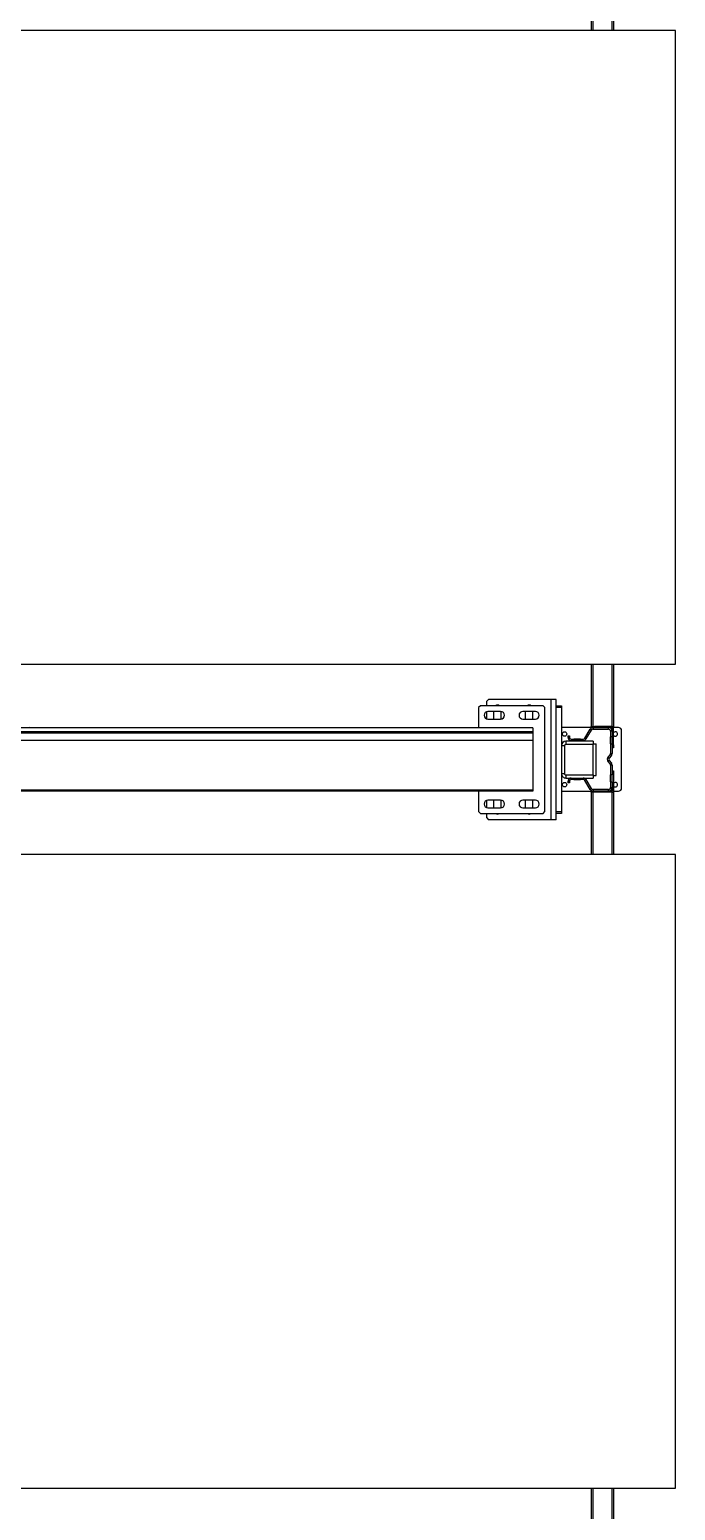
# Model space of a CAD drawing. Header units: millimetres. Extents: x 6622 to 532820, y 3370 to 359312.
# Drawn here: x 460130 to 461150, y 280905 to 283241 of the extents above; entities that cross this region are included whole.
import ezdxf

# ---------------------------------------------------------------- set-up
doc = ezdxf.new("R2010")
doc.units = ezdxf.units.MM

# ---------------------------------------------------------------- blocks, each defined once
blk = doc.blocks.new('A$C6F3A12F4')
at = {"color": 2, "linetype": 'Continuous', "lineweight": 25}
for p, q in [((31385.2, 3700), (31385.2, 2659)), ((32385.2, 3700), (31385.2, 3700)), ((32385.2, 2622.1), (32385.2, 3700)), ((32685.2, 3700), (32685.2, 2622.1)), ((33685.2, 3700), (32685.2, 3700)), ((33685.2, 2659), (33685.2, 3700)), ((31285.2, 3602), (31385.2, 3602)), ((31285.2, 3599.5), (31385.2, 3599.5)), ((32385.2, 3602), (32483.2, 3602)), ((32385.2, 3599.5), (32483.2, 3599.5)), ((32483.2, 3599.5), (32483.2, 3602)), ((32483.2, 3599), (32483.2, 3599.5)), ((32485.2, 3599), (32483.2, 3599)), ((32483.2, 3599), (32483.2, 3572)), ((32485.2, 3610), (32485.2, 3601.8)), ((32485.2, 3599), (32485.2, 3594.5)), ((32486.2, 3602), (32486.2, 3600)), ((32512.2, 3602), (32486.2, 3602)), ((32490.7, 3600), (32486.2, 3600)), ((32580.2, 3615), (32490.2, 3615)), ((32490.7, 3600), (32490.7, 3597.5)), ((32490.7, 3600), (32499.8, 3600)), ((32499.8, 3600), (32499.8, 3597.5)), ((32510.6, 3600), (32499.8, 3600)), ((32510.6, 3597.5), (32510.6, 3600)), ((32510.6, 3600), (32525.8, 3600)), ((32512.2, 3600), (32512.2, 3602)), ((32512.2, 3602), (32517.2, 3602)), ((32517.2, 3602), (32517.2, 3600)), ((32525.8, 3597.5), (32525.8, 3600)), ((32529.2, 3598.8), (32527.6, 3596.8)), ((32529.2, 3598.8), (32533.3, 3595.5)), ((32537.1, 3595.5), (32541.2, 3598.8)), ((32542.8, 3596.8), (32541.2, 3598.8)), ((32544.6, 3600), (32544.6, 3597.5)), ((32544.6, 3600), (32559.8, 3600)), ((32553.2, 3600), (32553.2, 3602)), ((32553.2, 3602), (32558.2, 3602)), ((32558.2, 3602), (32558.2, 3600)), ((32558.2, 3602), (32584.2, 3602)), ((32559.8, 3600), (32559.8, 3597.5)), ((32570.6, 3600), (32559.8, 3600)), ((32570.6, 3597.5), (32570.6, 3600)), ((32570.6, 3600), (32579.7, 3600)), ((32579.7, 3600), (32584.2, 3600)), ((32579.7, 3597.5), (32579.7, 3600)), ((32584.2, 3600), (32584.2, 3602)), ((32585.2, 3601.8), (32585.2, 3610)), ((32587.2, 3599), (32585.2, 3599)), ((32585.2, 3599), (32585.2, 3594.5)), ((32587.2, 3599.5), (32587.2, 3602)), ((32587.2, 3602), (32685.2, 3602)), ((32587.2, 3599), (32587.2, 3599.5)), ((32587.2, 3599.5), (32685.2, 3599.5)), ((32587.2, 3599), (32587.2, 3572)), ((33685.2, 3602), (33785.2, 3602)), ((33685.2, 3599.5), (33785.2, 3599.5)), ((32487.7, 3594.5), (32485.2, 3594.5)), ((32485.2, 3570.1), (32485.2, 3594.5)), ((32487.7, 3570.1), (32487.7, 3594.5)), ((32490.7, 3597.5), (32499.8, 3597.5)), ((32510.6, 3597.5), (32499.8, 3597.5)), ((32510.6, 3597.5), (32525.8, 3597.5)), ((32510.7, 3569.9), (32510.7, 3574.9)), ((32560.7, 3574.9), (32510.7, 3574.9)), ((32527.6, 3596.8), (32531.8, 3593.5)), ((32531.8, 3593.5), (32533.3, 3595.5)), ((32537.1, 3595.5), (32538.6, 3593.5)), ((32538.6, 3593.5), (32542.8, 3596.8)), ((32544.6, 3597.5), (32559.8, 3597.5)), ((32570.6, 3597.5), (32559.8, 3597.5)), ((32560.7, 3569.9), (32560.7, 3574.9)), ((32570.6, 3597.5), (32579.7, 3597.5)), ((32585.2, 3594.5), (32582.7, 3594.5)), ((32582.7, 3594.5), (32582.7, 3570.1)), ((32585.2, 3594.5), (32585.2, 3570.1)), ((31285.2, 3569.5), (31385.2, 3569.5)), ((31285.2, 3567), (31385.2, 3567)), ((32385.2, 3569.5), (32483.2, 3569.5)), ((32385.2, 3567), (32483.2, 3567)), ((32483.2, 3572), (32485.2, 3572)), ((32483.2, 3567), (32483.2, 3572)), ((32485.2, 3567), (32483.2, 3567)), ((32485.2, 3570.1), (32485.2, 3567)), ((32485.2, 3570.1), (32487.7, 3570.1)), ((32485.2, 3567), (32485.2, 3520)), ((32489.1, 3567.5), (32487.8, 3565.4)), ((32501.8, 3556.9), (32487.8, 3565.4)), ((32503.1, 3559), (32489.1, 3567.5)), ((32501.8, 3556.9), (32503.1, 3559)), ((32503.2, 3550.3), (32503.2, 3554.3)), ((32505.7, 3554.3), (32503.2, 3554.3)), ((32505.7, 3550.3), (32505.7, 3554.3)), ((32506.7, 3569.9), (32511.7, 3569.9)), ((32506.7, 3569.9), (32506.7, 3526.9)), ((32560.7, 3569.9), (32510.7, 3569.9)), ((32511.7, 3569.9), (32511.7, 3526.9)), ((32559.7, 3526.9), (32559.7, 3569.9)), ((32559.7, 3569.9), (32564.7, 3569.9)), ((32564.7, 3526.9), (32564.7, 3569.9)), ((32567.2, 3554.3), (32564.7, 3554.3)), ((32567.2, 3554.3), (32567.2, 3550.3)), ((32581.3, 3567.5), (32567.3, 3559)), ((32567.3, 3559), (32568.6, 3556.9)), ((32582.6, 3565.4), (32568.6, 3556.9)), ((32582.6, 3565.4), (32581.3, 3567.5)), ((32582.7, 3570.1), (32585.2, 3570.1)), ((32585.2, 3572), (32587.2, 3572)), ((32585.2, 3567), (32585.2, 3570.1)), ((32587.2, 3567), (32585.2, 3567)), ((32585.2, 3520), (32585.2, 3567)), ((32587.2, 3572), (32587.2, 3567)), ((32587.2, 3569.5), (32685.2, 3569.5)), ((32587.2, 3567), (32685.2, 3567)), ((33685.2, 3569.5), (33785.2, 3569.5)), ((33685.2, 3567), (33785.2, 3567)), ((32498.2, 3530), (32498.2, 3532.5)), ((32498.2, 3532.5), (32500.2, 3532.5)), ((32498.2, 3530), (32500.2, 3530)), ((32500.2, 3530), (32500.2, 3532.5)), ((32505.7, 3550.3), (32503.2, 3550.3)), ((32503.2, 3550.3), (32503.2, 3539.5)), ((32503.2, 3539.5), (32505.7, 3539.5)), ((32503.2, 3535.5), (32503.2, 3539.5)), ((32503.2, 3535.5), (32505.7, 3535.5)), ((32505.7, 3550.3), (32505.7, 3539.5)), ((32505.7, 3535.5), (32505.7, 3539.5)), ((32567.2, 3550.3), (32564.7, 3550.3)), ((32564.7, 3539.5), (32567.2, 3539.5)), ((32564.7, 3535.5), (32567.2, 3535.5)), ((32567.2, 3539.5), (32567.2, 3550.3)), ((32567.2, 3539.5), (32567.2, 3535.5)), ((32570.2, 3532.5), (32570.2, 3530)), ((32570.2, 3532.5), (32572.2, 3532.5)), ((32570.2, 3530), (32572.2, 3530)), ((32572.2, 3532.5), (32572.2, 3530)), ((32630.7, 3511.9), (32440.7, 3511.9)), ((32440.7, 3511.9), (32440.7, 3503.9)), ((32450.7, 3511.9), (32450.7, 3519.9)), ((32450.7, 3519.9), (32453.7, 3519.9)), ((32453.7, 3519.9), (32453.7, 3511.9)), ((32453.7, 3519.9), (32617.7, 3519.9)), ((32506.7, 3526.9), (32511.7, 3526.9)), ((32513.7, 3524.9), (32513.7, 3519.9)), ((32513.7, 3524.9), (32557.7, 3524.9)), ((32557.7, 3519.9), (32557.7, 3524.9)), ((32559.7, 3526.9), (32564.7, 3526.9)), ((32617.7, 3511.9), (32617.7, 3519.9)), ((32617.7, 3519.9), (32620.7, 3519.9)), ((32620.7, 3519.9), (32620.7, 3511.9)), ((32630.7, 3511.9), (32630.7, 3503.9)), ((32630.7, 3503.9), (32440.7, 3503.9)), ((32440.7, 3503.9), (32440.7, 3404.9)), ((32453.7, 3494), (32450.7, 3491)), ((32450.7, 3491), (32450.7, 3392)), ((32617.7, 3494), (32453.7, 3494)), ((32620.7, 3491), (32617.7, 3494)), ((32620.7, 3392), (32620.7, 3491)), ((32630.7, 3503.9), (32630.7, 3404.9)), ((32459.7, 3479), (32459.7, 3459)), ((32471.7, 3474.9), (32459.7, 3474.9)), ((32459.7, 3462.9), (32471.7, 3462.9)), ((32471.7, 3459), (32471.7, 3479)), ((32485.7, 3475), (32485.7, 225)), ((32485.7, 3475), (32491.1, 3475)), ((32491.1, 225), (32491.1, 3475)), ((32491.1, 3475), (32493.7, 3475)), ((32493.7, 3475), (32493.7, 225)), ((32493.7, 3475), (32505.7, 3475)), ((32505.7, 3475), (32505.7, 225)), ((32505.7, 3475), (32583.1, 3475)), ((32583.1, 225), (32583.1, 3475)), ((32583.1, 3475), (32585.7, 3475)), ((32585.7, 3475), (32585.7, 225)), ((32599.7, 3479), (32599.7, 3459)), ((32611.7, 3474.9), (32599.7, 3474.9)), ((32599.7, 3462.9), (32611.7, 3462.9)), ((32611.7, 3459), (32611.7, 3479)), ((32459.7, 3424), (32459.7, 3404)), ((32459.7, 3412.9), (32471.7, 3412.9)), ((32471.6, 3424.9), (32459.8, 3424.9)), ((32471.7, 3404), (32471.7, 3424)), ((32599.7, 3424), (32599.7, 3404)), ((32599.7, 3412.9), (32611.7, 3412.9)), ((32611.6, 3424.9), (32599.8, 3424.9)), ((32611.7, 3404), (32611.7, 3424)), ((32440.7, 3404.9), (32443.7, 3401.9)), ((32450.7, 3401.9), (32443.7, 3401.9)), ((32450.7, 3392), (32453.7, 3389)), ((32453.7, 3389), (32485.7, 3389)), ((32471.3, 3401.9), (32460.1, 3401.9)), ((32585.7, 3389), (32617.7, 3389)), ((32611.3, 3401.9), (32600.1, 3401.9)), ((32617.7, 3389), (32620.7, 3392)), ((32627.7, 3401.9), (32620.7, 3401.9)), ((32627.7, 3401.9), (32630.7, 3404.9))]:
    blk.add_line(p, q, dxfattribs=at)
for centre in [(32495.2, 3525), (32575.2, 3525)]:
    blk.add_circle(centre, 3.5, dxfattribs=at)
for centre, radius, start, end in [((32486.2, 3599), 3, 90, 180), ((32490.2, 3610), 5, 90, 180), ((32486.2, 3599), 1, 90, 180), ((32490.7, 3594.5), 5.5, 90, 180), ((32495.2, 3605), 3.5, 301.0027, 180), ((32495.2, 3605), 3.5, 180, 238.9973), ((32525.8, 3594.5), 5.5, 51.3402, 90), ((32544.6, 3594.5), 5.5, 90, 128.6598), ((32575.2, 3605), 3.5, 301.0027, 180), ((32575.2, 3605), 3.5, 180, 238.9973), ((32579.7, 3594.5), 5.5, 0, 90), ((32580.2, 3610), 5, 0, 90), ((32584.2, 3599), 3, 0, 90), ((32584.2, 3599), 1, 0, 90), ((32490.7, 3594.5), 3, 90, 180), ((32525.8, 3594.5), 3, 51.3402, 90), ((32535.2, 3597.8), 5.5, 231.3402, 308.6598), ((32535.2, 3597.8), 3, 231.3402, 308.6598), ((32544.6, 3594.5), 3, 90, 128.6598), ((32579.7, 3594.5), 3, 0, 90), ((32490.7, 3570.1), 5.5, 180, 238.5704), ((32490.7, 3570.1), 3, 180, 238.5704), ((32500.2, 3554.3), 3, 0, 58.5704), ((32500.2, 3554.3), 5.5, 0, 58.5704), ((32570.2, 3554.3), 5.5, 121.4296, 180), ((32570.2, 3554.3), 3, 121.4296, 180), ((32579.7, 3570.1), 3, 301.4296, 0), ((32579.7, 3570.1), 5.5, 301.4296, 0), ((32500.2, 3535.5), 5.5, 270, 0), ((32500.2, 3535.5), 3, 270, 0), ((32570.2, 3535.5), 5.5, 180, 270), ((32570.2, 3535.5), 3, 180, 270), ((32513.7, 3526.9), 7, 180, 270), ((32513.7, 3526.9), 2, 180, 270), ((32557.7, 3526.9), 2, 270, 0), ((32557.7, 3526.9), 7, 270, 0), ((32465.7, 3479), 6, 0, 180), ((32605.7, 3479), 6, 0, 180), ((32455.7, 3468.9), 6, 146.4427, 213.5573), ((32465.7, 3459), 6, 180, 0), ((32605.7, 3459), 6, 180, 0), ((32615.7, 3468.9), 6, 326.4427, 33.5573), ((32455.7, 3418.9), 6, 146.4427, 213.5573), ((32465.7, 3424), 6, 0, 180), ((32605.7, 3424), 6, 0, 180), ((32615.7, 3418.9), 6, 326.4427, 33.5573), ((32465.7, 3404), 6, 180, 0), ((32605.7, 3404), 6, 180, 0), ((32490.2, 2680), 5, 154.1581, 180)]:
    blk.add_arc(centre, radius, start, end, dxfattribs=at)

msp = doc.modelspace()

# ---------------------------------------------------------------- block references
at = {"color": 0, "rotation": 270}
msp.add_blockref('A$C6F3A12F4', (457450, 314625.198), dxfattribs=at)

doc.saveas('drawing.dxf')
